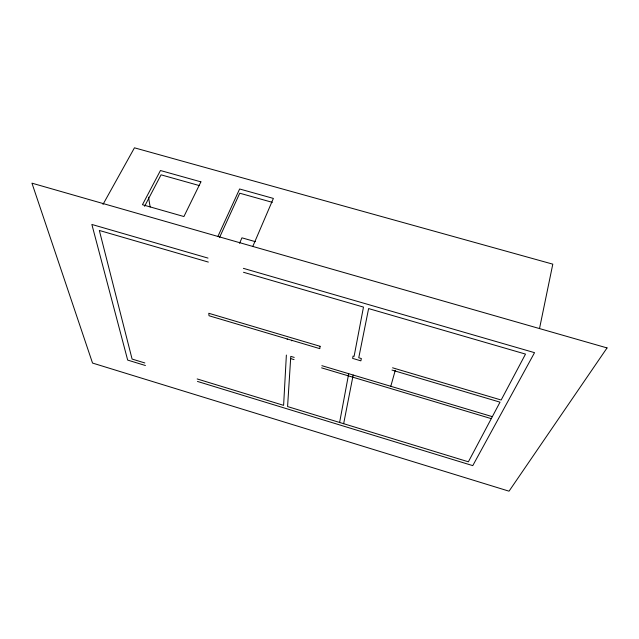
<?xml version="1.0" encoding="UTF-8"?>
<svg xmlns="http://www.w3.org/2000/svg" width="639" height="639" viewBox="0 0 639 639"><rect width="100%" height="100%" fill="white"/><g stroke="black" fill="none" stroke-linecap="round" stroke-linejoin="round"><path stroke-width="0.96" d="M286.368 355.06L283.612 405.35L197.163 378.943M287.223 339.501L287.246 338.974M291.775 340.859L291.807 340.331M339.621 422.467L348.694 373.695M343.654 423.697L353.183 375.037M539.556 328.35L552.799 264.155L134.454 147.817L102.991 204.424M390.796 386.283L395.277 370.285M252.748 246.55L273.388 198.425L239.625 188.984L217.851 236.55M239.553 243.283L241.949 237.828L255.296 241.646M219.489 237.612L239.745 193.21L272.334 202.347M144.582 206.301L161.06 174.83L199.36 185.582M207.994 258.092L91.864 224.457L127.672 360.092L145.436 365.524M243.403 268.348L534.539 352.664L472.772 465.631L197.491 381.443M208.33 262.078L99.341 230.455L132.081 359.062L144.837 362.96M243.507 272.286L363.479 307.087L354.094 356.386L353.063 356.083L352.624 358.391L360.875 360.843L361.347 358.535L358.759 357.768L368.607 308.573L525.514 354.094L501.16 400.014L392.578 367.8M391.955 370.069L500.017 402.163L468.387 461.805L287.582 406.564L290.785 356.378L294.228 357.409M321.864 365.676L492.334 416.652M290.649 358.591L294.068 359.613M321.585 367.848L491.279 418.641M148.512 197.171L150.157 207.012M320.083 346.298L319.804 348.646L209.009 315.746L208.785 313.278L320.083 346.298M200.91 181.851L183.912 216.541L142.457 204.72L160.445 170.517L200.91 181.851M607.05 347.92L509.035 491.183L92.535 363.064L31.95 183.169L607.05 347.92"/></g></svg>
